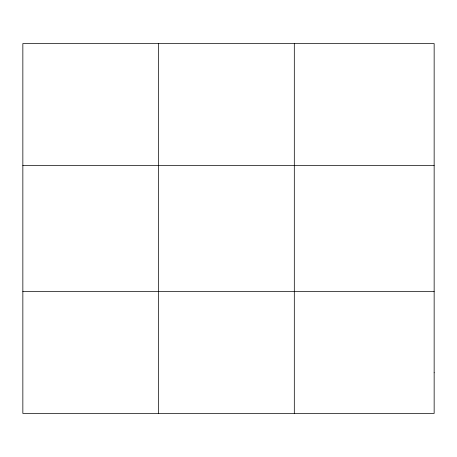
<?xml version="1.0" encoding="UTF-8"?>
<svg xmlns="http://www.w3.org/2000/svg" width="457" height="457" viewBox="0 0 457 457"><rect width="100%" height="100%" fill="white"/><g stroke="black" fill="none" stroke-linecap="round" stroke-linejoin="round"><path stroke-width="0.69" d="M158.579 413.431L158.579 43.569M294.308 413.431L294.308 43.569M22.85 165.623L434.15 165.623M22.85 291.377L434.15 291.377M434.15 372.746L434.15 413.431L22.85 413.431L22.85 43.569L434.15 43.569L434.15 372.746"/></g></svg>
